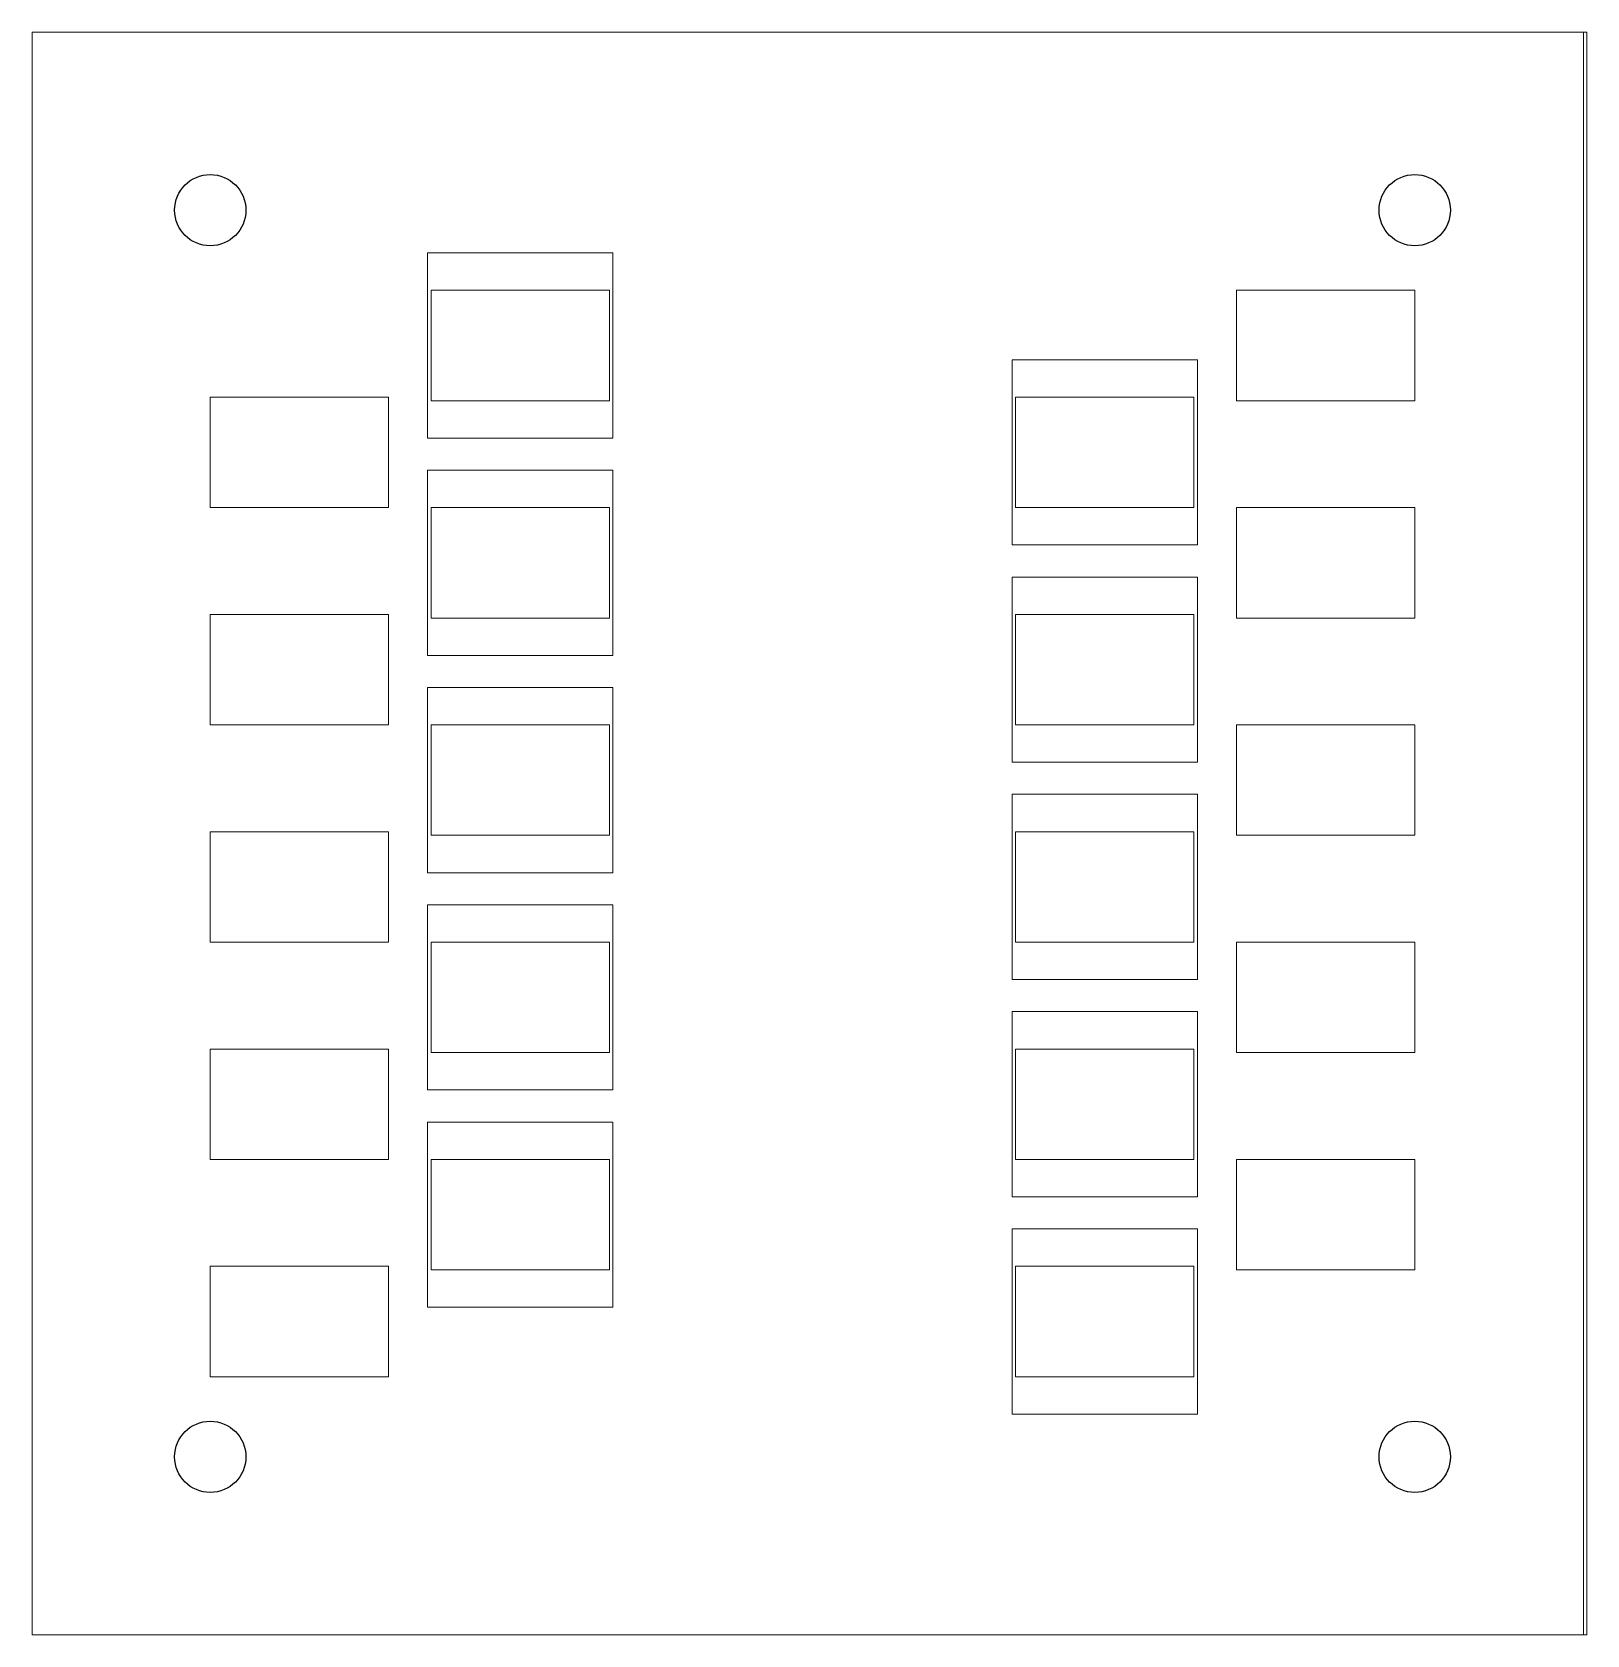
# Model space of a CAD drawing. Header units: millimetres. Extents: x -148.5 to -104.9, y -105 to -60.
import ezdxf

# ---------------------------------------------------------------- set-up
doc = ezdxf.new("R2010")
doc.units = ezdxf.units.MM
doc.header["$MEASUREMENT"] = 0
doc.layers.add('solid', color=7, linetype='Continuous')
doc.layers.add('solid2', color=7, linetype='Continuous')

msp = doc.modelspace()

# ---------------------------------------------------------------- linework, layer by layer
at = {"layer": 'solid', "color": 250, "lineweight": 20}
for points in [[(-148.5, -105), (-104.8684, -105), (-104.8684, -60), (-148.5, -60), (-148.5, -105)], [(-137.4, -71.4), (-132.2, -71.4), (-132.2, -66.2), (-137.4, -66.2), (-137.4, -71.4)], [(-121, -74.4003), (-115.8, -74.4003), (-115.8, -69.2003), (-121, -69.2003), (-121, -74.4003)], [(-137.4, -77.5), (-132.2, -77.5), (-132.2, -72.3), (-137.4, -72.3), (-137.4, -77.5)], [(-121, -80.5003), (-115.8, -80.5003), (-115.8, -75.3003), (-121, -75.3003), (-121, -80.5003)], [(-137.4, -83.6), (-132.2, -83.6), (-132.2, -78.4), (-137.4, -78.4), (-137.4, -83.6)], [(-121, -86.6003), (-115.8, -86.6003), (-115.8, -81.4003), (-121, -81.4003), (-121, -86.6003)], [(-137.4, -89.7), (-132.2, -89.7), (-132.2, -84.5), (-137.4, -84.5), (-137.4, -89.7)], [(-121, -92.7003), (-115.8, -92.7003), (-115.8, -87.5003), (-121, -87.5003), (-121, -92.7003)], [(-137.4, -95.8003), (-132.2, -95.8003), (-132.2, -90.6003), (-137.4, -90.6003), (-137.4, -95.8003)], [(-121, -98.8003), (-115.8, -98.8003), (-115.8, -93.6003), (-121, -93.6003), (-121, -98.8003)]]:
    msp.add_lwpolyline(points, close=True, dxfattribs=at)
at = {"layer": 'solid', "lineweight": 25}
for centre in [(-143.5, -65), (-109.7, -65), (-143.5, -100), (-109.7, -100)]:
    msp.add_ellipse(centre, major_axis=(0, 1), ratio=1, dxfattribs=at)
at = {"layer": 'solid2', "color": 250, "lineweight": 20}
msp.add_lwpolyline([(-148.5, -105), (-104.9604, -105), (-104.9604, -60), (-148.5, -60), (-148.5, -105)], close=True, dxfattribs=at)
for points in [[(-137.3, -70.3503), (-137.3, -70.3503), (-132.3, -70.3503), (-132.3, -70.3503), (-132.3, -70.3503), (-132.3, -70.3503), (-132.3, -67.2503), (-132.3, -67.2503), (-132.3, -67.2503), (-132.3, -67.2503), (-137.3, -67.2503), (-137.3, -67.2503), (-137.3, -67.2503), (-137.3, -67.2503), (-137.3, -70.3503), (-137.3, -70.3503)], [(-114.7, -70.3503), (-114.7, -70.3503), (-109.7, -70.3503), (-109.7, -70.3503), (-109.7, -70.3503), (-109.7, -70.3503), (-109.7, -67.2503), (-109.7, -67.2503), (-109.7, -67.2503), (-109.7, -67.2503), (-114.7, -67.2503), (-114.7, -67.2503), (-114.7, -67.2503), (-114.7, -67.2503), (-114.7, -70.3503), (-114.7, -70.3503)], [(-143.5, -73.3503), (-143.5, -73.3503), (-138.5, -73.3503), (-138.5, -73.3503), (-138.5, -73.3503), (-138.5, -73.3503), (-138.5, -70.2503), (-138.5, -70.2503), (-138.5, -70.2503), (-138.5, -70.2503), (-143.5, -70.2503), (-143.5, -70.2503), (-143.5, -70.2503), (-143.5, -70.2503), (-143.5, -73.3503), (-143.5, -73.3503)], [(-120.9, -73.3503), (-120.9, -73.3503), (-115.9, -73.3503), (-115.9, -73.3503), (-115.9, -73.3503), (-115.9, -73.3503), (-115.9, -70.2503), (-115.9, -70.2503), (-115.9, -70.2503), (-115.9, -70.2503), (-120.9, -70.2503), (-120.9, -70.2503), (-120.9, -70.2503), (-120.9, -70.2503), (-120.9, -73.3503), (-120.9, -73.3503)], [(-137.3, -76.4503), (-137.3, -76.4503), (-132.3, -76.4503), (-132.3, -76.4503), (-132.3, -76.4503), (-132.3, -76.4503), (-132.3, -73.3503), (-132.3, -73.3503), (-132.3, -73.3503), (-132.3, -73.3503), (-137.3, -73.3503), (-137.3, -73.3503), (-137.3, -73.3503), (-137.3, -73.3503), (-137.3, -76.4503), (-137.3, -76.4503)], [(-114.7, -76.4503), (-114.7, -76.4503), (-109.7, -76.4503), (-109.7, -76.4503), (-109.7, -76.4503), (-109.7, -76.4503), (-109.7, -73.3503), (-109.7, -73.3503), (-109.7, -73.3503), (-109.7, -73.3503), (-114.7, -73.3503), (-114.7, -73.3503), (-114.7, -73.3503), (-114.7, -73.3503), (-114.7, -76.4503), (-114.7, -76.4503)], [(-143.5, -79.4503), (-143.5, -79.4503), (-138.5, -79.4503), (-138.5, -79.4503), (-138.5, -79.4503), (-138.5, -79.4503), (-138.5, -76.3503), (-138.5, -76.3503), (-138.5, -76.3503), (-138.5, -76.3503), (-143.5, -76.3503), (-143.5, -76.3503), (-143.5, -76.3503), (-143.5, -76.3503), (-143.5, -79.4503), (-143.5, -79.4503)], [(-120.9, -79.4503), (-120.9, -79.4503), (-115.9, -79.4503), (-115.9, -79.4503), (-115.9, -79.4503), (-115.9, -79.4503), (-115.9, -76.3503), (-115.9, -76.3503), (-115.9, -76.3503), (-115.9, -76.3503), (-120.9, -76.3503), (-120.9, -76.3503), (-120.9, -76.3503), (-120.9, -76.3503), (-120.9, -79.4503), (-120.9, -79.4503)], [(-137.3, -82.5503), (-137.3, -82.5503), (-132.3, -82.5503), (-132.3, -82.5503), (-132.3, -82.5503), (-132.3, -82.5503), (-132.3, -79.4503), (-132.3, -79.4503), (-132.3, -79.4503), (-132.3, -79.4503), (-137.3, -79.4503), (-137.3, -79.4503), (-137.3, -79.4503), (-137.3, -79.4503), (-137.3, -82.5503), (-137.3, -82.5503)], [(-114.7, -82.5503), (-114.7, -82.5503), (-109.7, -82.5503), (-109.7, -82.5503), (-109.7, -82.5503), (-109.7, -82.5503), (-109.7, -79.4503), (-109.7, -79.4503), (-109.7, -79.4503), (-109.7, -79.4503), (-114.7, -79.4503), (-114.7, -79.4503), (-114.7, -79.4503), (-114.7, -79.4503), (-114.7, -82.5503), (-114.7, -82.5503)], [(-143.5, -85.5503), (-143.5, -85.5503), (-138.5, -85.5503), (-138.5, -85.5503), (-138.5, -85.5503), (-138.5, -85.5503), (-138.5, -82.4503), (-138.5, -82.4503), (-138.5, -82.4503), (-138.5, -82.4503), (-143.5, -82.4503), (-143.5, -82.4503), (-143.5, -82.4503), (-143.5, -82.4503), (-143.5, -85.5503), (-143.5, -85.5503)], [(-120.9, -85.5503), (-120.9, -85.5503), (-115.9, -85.5503), (-115.9, -85.5503), (-115.9, -85.5503), (-115.9, -85.5503), (-115.9, -82.4503), (-115.9, -82.4503), (-115.9, -82.4503), (-115.9, -82.4503), (-120.9, -82.4503), (-120.9, -82.4503), (-120.9, -82.4503), (-120.9, -82.4503), (-120.9, -85.5503), (-120.9, -85.5503)], [(-137.3, -88.6503), (-137.3, -88.6503), (-132.3, -88.6503), (-132.3, -88.6503), (-132.3, -88.6503), (-132.3, -88.6503), (-132.3, -85.5503), (-132.3, -85.5503), (-132.3, -85.5503), (-132.3, -85.5503), (-137.3, -85.5503), (-137.3, -85.5503), (-137.3, -85.5503), (-137.3, -85.5503), (-137.3, -88.6503), (-137.3, -88.6503)], [(-114.7, -88.6503), (-114.7, -88.6503), (-109.7, -88.6503), (-109.7, -88.6503), (-109.7, -88.6503), (-109.7, -88.6503), (-109.7, -85.5503), (-109.7, -85.5503), (-109.7, -85.5503), (-109.7, -85.5503), (-114.7, -85.5503), (-114.7, -85.5503), (-114.7, -85.5503), (-114.7, -85.5503), (-114.7, -88.6503), (-114.7, -88.6503)], [(-143.5, -91.6503), (-143.5, -91.6503), (-138.5, -91.6503), (-138.5, -91.6503), (-138.5, -91.6503), (-138.5, -91.6503), (-138.5, -88.5503), (-138.5, -88.5503), (-138.5, -88.5503), (-138.5, -88.5503), (-143.5, -88.5503), (-143.5, -88.5503), (-143.5, -88.5503), (-143.5, -88.5503), (-143.5, -91.6503), (-143.5, -91.6503)], [(-120.9, -91.6503), (-120.9, -91.6503), (-115.9, -91.6503), (-115.9, -91.6503), (-115.9, -91.6503), (-115.9, -91.6503), (-115.9, -88.5503), (-115.9, -88.5503), (-115.9, -88.5503), (-115.9, -88.5503), (-120.9, -88.5503), (-120.9, -88.5503), (-120.9, -88.5503), (-120.9, -88.5503), (-120.9, -91.6503), (-120.9, -91.6503)], [(-137.3, -94.7503), (-137.3, -94.7503), (-132.3, -94.7503), (-132.3, -94.7503), (-132.3, -94.7503), (-132.3, -94.7503), (-132.3, -91.6503), (-132.3, -91.6503), (-132.3, -91.6503), (-132.3, -91.6503), (-137.3, -91.6503), (-137.3, -91.6503), (-137.3, -91.6503), (-137.3, -91.6503), (-137.3, -94.7503), (-137.3, -94.7503)], [(-114.7, -94.7503), (-114.7, -94.7503), (-109.7, -94.7503), (-109.7, -94.7503), (-109.7, -94.7503), (-109.7, -94.7503), (-109.7, -91.6503), (-109.7, -91.6503), (-109.7, -91.6503), (-109.7, -91.6503), (-114.7, -91.6503), (-114.7, -91.6503), (-114.7, -91.6503), (-114.7, -91.6503), (-114.7, -94.7503), (-114.7, -94.7503)], [(-143.5, -97.7503), (-143.5, -97.7503), (-138.5, -97.7503), (-138.5, -97.7503), (-138.5, -97.7503), (-138.5, -97.7503), (-138.5, -94.6503), (-138.5, -94.6503), (-138.5, -94.6503), (-138.5, -94.6503), (-143.5, -94.6503), (-143.5, -94.6503), (-143.5, -94.6503), (-143.5, -94.6503), (-143.5, -97.7503), (-143.5, -97.7503)], [(-120.9, -97.7503), (-120.9, -97.7503), (-115.9, -97.7503), (-115.9, -97.7503), (-115.9, -97.7503), (-115.9, -97.7503), (-115.9, -94.6503), (-115.9, -94.6503), (-115.9, -94.6503), (-115.9, -94.6503), (-120.9, -94.6503), (-120.9, -94.6503), (-120.9, -94.6503), (-120.9, -94.6503), (-120.9, -97.7503), (-120.9, -97.7503)]]:
    msp.add_open_spline(points, degree=3, knots=[0, 0, 0, 0, 0.2, 0.2, 0.2, 0.2, 0.4, 0.4, 0.4, 0.4, 0.6, 0.6, 0.6, 0.6, 1, 1, 1, 1], dxfattribs=at)

doc.saveas('drawing.dxf')
